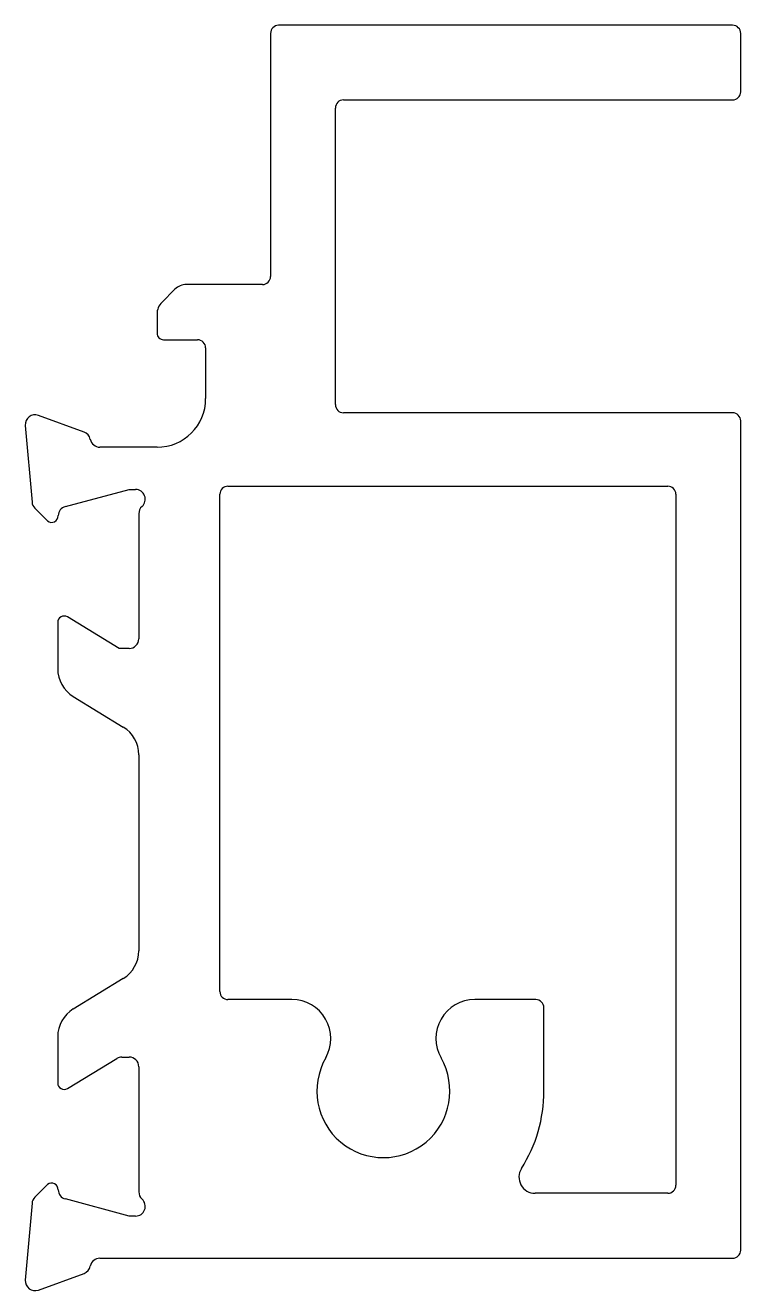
# Model space of a CAD drawing. Extents: x 1871.9 to 1894, y 1864.9 to 1903.9.
import ezdxf

# ---------------------------------------------------------------- set-up
doc = ezdxf.new("R2010")
doc.units = 0
doc.layers.get('0').update_dxf_attribs({"linetype": 'CONTINUOUS'})

msp = doc.modelspace()

# ---------------------------------------------------------------- linework, layer by layer
for p, q in [((1893.731, 1903.874, 0), (1879.733, 1903.874, 0)), ((1879.483, 1903.624, 0), (1879.483, 1896.136, 0)), ((1893.981, 1901.824, 0), (1893.981, 1903.624, 0)), ((1881.733, 1901.574, 0), (1893.731, 1901.574, 0)), ((1881.483, 1892.186, 0), (1881.483, 1901.324, 0)), ((1876.535, 1895.74, 0), (1876.129, 1895.334, 0)), ((1879.233, 1895.886, 0), (1876.889, 1895.886, 0)), ((1875.983, 1894.981, 0), (1875.983, 1894.386, 0)), ((1876.183, 1894.186, 0), (1877.233, 1894.186, 0)), ((1877.483, 1893.936, 0), (1877.483, 1892.374, 0)), ((1873.735, 1891.342, 0), (1872.324, 1891.856, 0)), ((1893.731, 1891.936, 0), (1881.733, 1891.936, 0)), ((1893.981, 1866.136, 0), (1893.981, 1891.686, 0)), ((1871.922, 1891.547, 0), (1872.129, 1889.182, 0)), ((1874.314, 1890.874, 0), (1874.221, 1890.874, 0)), ((1875.983, 1890.874, 0), (1874.314, 1890.874, 0)), ((1873.157, 1889.047, 0), (1875.121, 1889.574, 0)), ((1875.121, 1889.574, 0), (1875.321, 1889.574, 0)), ((1877.921, 1874.104, 0), (1877.921, 1889.424, 0)), ((1878.171, 1889.674, 0), (1891.731, 1889.674, 0)), ((1891.981, 1889.424, 0), (1891.981, 1868.136, 0)), ((1872.216, 1888.996, 0), (1872.609, 1888.603, 0)), ((1875.421, 1888.826, 0), (1875.421, 1884.974, 0)), ((1872.921, 1885.474, 0), (1872.921, 1884.048, 0)), ((1874.816, 1884.674, 0), (1873.226, 1885.644, 0)), ((1875.121, 1884.674, 0), (1874.816, 1884.674, 0)), ((1873.4, 1883.194, 0), (1874.942, 1882.253, 0)), ((1875.421, 1881.4, 0), (1875.421, 1875.36, 0)), ((1874.942, 1874.507, 0), (1873.4, 1873.565, 0)), ((1880.144, 1873.854, 0), (1878.171, 1873.854, 0)), ((1887.663, 1873.854, 0), (1885.781, 1873.854, 0)), ((1887.913, 1871.036, 0), (1887.913, 1873.604, 0)), ((1872.921, 1872.712, 0), (1872.921, 1871.286, 0)), ((1873.226, 1871.116, 0), (1874.744, 1872.042, 0)), ((1874.9, 1872.086, 0), (1875.121, 1872.086, 0)), ((1875.421, 1871.786, 0), (1875.421, 1867.933, 0)), ((1872.609, 1868.156, 0), (1872.216, 1867.764, 0)), ((1891.731, 1867.886, 0), (1887.643, 1867.886, 0)), ((1872.129, 1867.578, 0), (1871.922, 1865.212, 0)), ((1875.121, 1867.186, 0), (1873.157, 1867.713, 0)), ((1875.321, 1867.186, 0), (1875.121, 1867.186, 0)), ((1874.221, 1865.886, 0), (1893.731, 1865.886, 0)), ((1872.324, 1864.904, 0), (1873.735, 1865.418, 0))]:
    msp.add_line(p, q)
for centre, radius, start, end in [((1879.733, 1903.624, 0), 0.25, 90.0002, 180), ((1893.731, 1903.624, 0), 0.25, 0, 90.0002), ((1893.731, 1901.824, 0), 0.25, 270, 0), ((1881.733, 1901.324, 0), 0.25, 90, 180), ((1879.233, 1896.136, 0), 0.25, 270, 0), ((1876.889, 1895.386, 0), 0.5, 90, 134.9851), ((1876.483, 1894.981, 0), 0.5, 134.9851, 179.9851), ((1876.183, 1894.386, 0), 0.2, 179.987, 270), ((1877.233, 1893.936, 0), 0.25, 359.9991, 90), ((1875.983, 1892.374, 0), 1.5, 270.0002, 359.9991), ((1881.733, 1892.186, 0), 0.25, 180, 270), ((1872.221, 1891.574, 0), 0.3, 70, 185), ((1893.731, 1891.686, 0), 0.25, 0, 90), ((1873.632, 1891.06, 0), 0.3, 10.9043, 70), ((1874.221, 1891.174, 0), 0.3, 190.9043, 270.0024), ((1875.321, 1889.274, 0), 0.3, 311.8103, 90), ((1878.171, 1889.424, 0), 0.25, 90, 180), ((1891.731, 1889.424, 0), 0.25, 0, 90), ((1872.428, 1889.208, 0), 0.3, 185, 225), ((1873.235, 1888.757, 0), 0.3, 105, 178.2016), ((1875.721, 1888.826, 0), 0.3, 131.8103, 180), ((1872.735, 1888.758, 0), 0.2, 230.8347, 2.4091), ((1873.121, 1885.474, 0), 0.2, 58.6, 180), ((1875.121, 1884.974, 0), 0.3, 270, 0), ((1873.921, 1884.048, 0), 1, 180, 238.6), ((1874.421, 1881.4, 0), 1, 360, 58.6), ((1874.421, 1875.36, 0), 1, 301.4, 0), ((1878.171, 1874.104, 0), 0.25, 180, 270), ((1880.144, 1872.654, 0), 1.2, 330.1427, 90), ((1885.781, 1872.654, 0), 1.2, 90, 209.8573), ((1887.663, 1873.604, 0), 0.25, 0, 90), ((1873.921, 1872.712, 0), 1, 121.4, 180), ((1874.9, 1871.786, 0), 0.3, 90, 121.4), ((1875.121, 1871.786, 0), 0.3, 360, 90), ((1882.963, 1871.036, 0), 2.05, 150.1427, 29.8573), ((1873.121, 1871.286, 0), 0.2, 180, 301.4), ((1883.463, 1871.036, 0), 4.45, 327.6319, 360), ((1887.643, 1868.386, 0), 0.5, 147.6319, 270), ((1872.735, 1868.001, 0), 0.2, 357.5909, 129.1653), ((1873.235, 1868.002, 0), 0.3, 181.7984, 255), ((1875.721, 1867.933, 0), 0.3, 180, 228.1897), ((1891.731, 1868.136, 0), 0.25, 270, 0), ((1872.428, 1867.552, 0), 0.3, 135, 175), ((1875.321, 1867.486, 0), 0.3, 270, 48.1897), ((1893.731, 1866.136, 0), 0.25, 270, 360), ((1873.632, 1865.7, 0), 0.3, 290, 349.0957), ((1874.221, 1865.586, 0), 0.3, 89.9976, 169.0957), ((1872.221, 1865.186, 0), 0.3, 175, 290)]:
    msp.add_arc(centre, radius, start, end)

doc.saveas('drawing.dxf')
